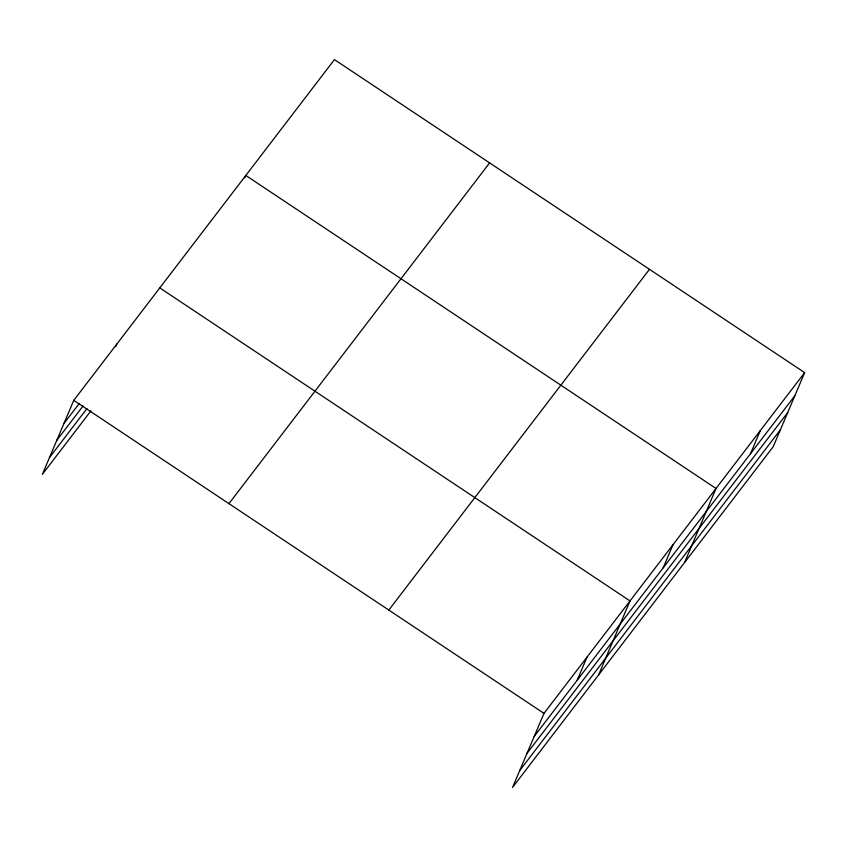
<?xml version="1.0" encoding="UTF-8"?>
<svg xmlns="http://www.w3.org/2000/svg" width="847" height="847" viewBox="0 0 847 847"><rect width="100%" height="100%" fill="white"/><g stroke="black" fill="none" stroke-linecap="round" stroke-linejoin="round"><path stroke-width="1.27" d="M804.65 372.616L543.986 713.365L512.562 787.392L773.226 446.655L804.65 372.616L334.438 59.608L73.774 400.345L42.35 474.384L90.936 410.869M115.753 346.561L116.78 344.126M244.772 177.891L245.81 175.456L716.022 488.475L684.598 562.503M577.178 680.268L587.003 657.134M598.585 674.953L630.009 600.915L159.797 287.906M663.201 567.829L673.016 544.695M750.516 453.674L760.341 430.551M63.959 423.479L79.089 403.701M56.823 440.281L83.112 405.914M49.475 457.581L86.913 408.646M228.944 503.647L489.608 162.899M388.815 610.062L649.48 269.325M534.171 736.488L794.835 395.75M527.046 753.29L787.699 412.553M519.698 770.59L780.352 429.853M73.774 400.345L543.986 713.365"/></g></svg>
